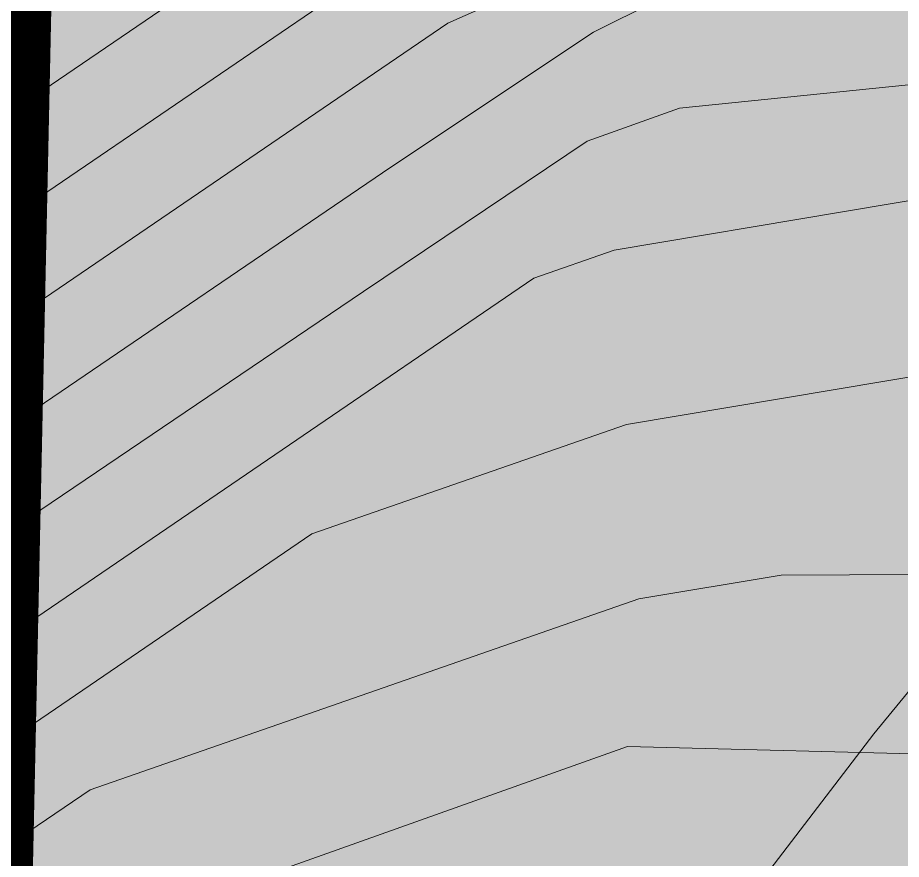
# Model space of a CAD drawing. Header units: inches. Extents: x 218980 to 233865, y 587194 to 599270.
# Drawn here: x 219179.64 to 219199.58, y 587586.82 to 587605.81 of the extents above; entities that cross this region are included whole.
import ezdxf

# ---------------------------------------------------------------- set-up
doc = ezdxf.new("R2010")
doc.units = ezdxf.units.IN
doc.header["$MEASUREMENT"] = 0
for name, pattern in [('01', [0]), ('DASHDOT2', [0.5, 0.25, -0.125, 0, -0.125]), ('State_Boundary_2', [13.5, 5, -1.6, 0.3, -1.6, 5])]:
    doc.linetypes.add(name, pattern=pattern)
for name, color, linetype, lineweight in [('Forest and Steep Slope', 66, '01', 0), ('Major Contour', 250, 'Continuous', 0), ('Minor Contour', 250, 'Continuous', 0), ('Planning Boundary', 222, '01', 0), ('Town Boundary', 220, 'DASHDOT2', 30)]:
    doc.layers.add(name, color=color, linetype=linetype, lineweight=lineweight)
doc.layers.add('Open Space Within Settlement Active', color=7, linetype='01', lineweight=0, true_color=0xb1d336)
doc.layers.add('Open Space Within Settlement Passive', color=7, linetype='01', lineweight=0, true_color=0xcbe279)

msp = doc.modelspace()

# ---------------------------------------------------------------- hatches: boundary and pattern name
at = {"layer": 'Forest and Steep Slope'}
h = msp.add_hatch(color=256, dxfattribs=at)
h.dxf.hatch_style = 1
edge = h.paths.add_edge_path()
edge.add_line((219286.194, 587701.647), (219301.841, 587711.176))
edge.add_line((219301.841, 587711.176), (219319.596, 587720.066))
edge.add_line((219319.596, 587720.066), (219337.234, 587727.117))
edge.add_line((219337.234, 587727.117), (219354.251, 587732.686))
edge.add_line((219354.251, 587732.686), (219371.374, 587738.249))
edge.add_line((219371.374, 587738.249), (219382.136, 587741.746))
edge.add_line((219382.136, 587741.746), (219366.621, 587744.792))
edge.add_line((219366.621, 587744.792), (219353.343, 587745.427))
edge.add_line((219353.343, 587745.427), (219287.358, 587726.896))
edge.add_line((219287.358, 587726.896), (219262.608, 587721.832))
edge.add_line((219262.608, 587721.832), (219250.01, 587716.562))
edge.add_line((219250.01, 587716.562), (219243.164, 587716.343))
edge.add_line((219243.164, 587716.343), (219235.832, 587714.183))
edge.add_line((219235.832, 587714.183), (219229.424, 587705.341))
edge.add_line((219229.424, 587705.341), (219227.48, 587702.311))
edge.add_line((219227.48, 587702.311), (219212.774, 587645.15))
edge.add_line((219212.774, 587645.15), (219183.189, 587628.626))
edge.add_line((219183.189, 587628.626), (219180.099, 587615.206))
edge.add_line((219180.099, 587615.206), (219179.48, 587586.322))
edge.add_line((219179.48, 587586.322), (219133.366, 587559.17))
edge.add_line((219133.366, 587559.17), (219091.397, 587544.284))
edge.add_line((219091.397, 587544.284), (219048.906, 587533.2))
edge.add_line((219048.906, 587533.2), (219016.853, 587502.186))
edge.add_line((219016.853, 587502.186), (219012.006, 587498.151))
edge.add_line((219012.006, 587498.151), (218982.942, 587477.15))
edge.add_line((218982.942, 587477.15), (218980.217, 587473.076))
edge.add_line((218980.217, 587473.076), (218991.285, 587443.136))
edge.add_line((218991.285, 587443.136), (218998.354, 587452.947))
edge.add_line((218998.354, 587452.947), (218991.053, 587458.208))
edge.add_line((218991.053, 587458.208), (219001.424, 587472.602))
edge.add_line((219001.424, 587472.602), (219004.198, 587476.452))
edge.add_arc((219057.745, 587437.868), 66, 131.64433, 144.2249, ccw=False)
edge.add_arc((219057.745, 587437.868), 66, 112.89508, 131.64433, ccw=False)
edge.add_arc((219057.745, 587437.868), 66, 104.75474, 112.89508, ccw=False)
edge.add_line((219040.936, 587501.691), (219047.671, 587503.465))
edge.add_line((219047.671, 587503.465), (219056.92, 587514.406))
edge.add_line((219056.92, 587514.406), (219078.93, 587524.089))
edge.add_line((219078.93, 587524.089), (219099.179, 587528.491))
edge.add_line((219099.179, 587528.491), (219129.772, 587542.137))
edge.add_line((219129.772, 587542.137), (219153.542, 587545.438))
edge.add_line((219153.542, 587545.438), (219180.834, 587544.778))
edge.add_line((219180.834, 587544.778), (219186.946, 587553.841))
edge.add_line((219186.946, 587553.841), (219186.724, 587565.185))
edge.add_line((219186.724, 587565.185), (219190.283, 587578.308))
edge.add_line((219190.283, 587578.308), (219198.958, 587589.652))
edge.add_line((219198.958, 587589.652), (219209.19, 587602.108))
edge.add_line((219209.19, 587602.108), (219218.532, 587613.674))
edge.add_line((219218.532, 587613.674), (219224.316, 587618.345))
edge.add_line((219224.316, 587618.345), (219228.764, 587620.125))
edge.add_line((219228.764, 587620.125), (219230.097, 587620.071))
edge.add_line((219230.097, 587620.071), (219227.078, 587623.359))
edge.add_line((219227.078, 587623.359), (219222.569, 587627.095))
edge.add_line((219222.569, 587627.095), (219220.049, 587633.034))
edge.add_line((219220.049, 587633.034), (219223.503, 587638.851))
edge.add_line((219223.503, 587638.851), (219238.476, 587646.319))
edge.add_line((219238.476, 587646.319), (219230.507, 587655.291))
edge.add_line((219230.507, 587655.291), (219243.792, 587667.033))
edge.add_line((219243.792, 587667.033), (219257.077, 587678.776))
edge.add_line((219257.077, 587678.776), (219270.34, 587690.419))
edge.add_line((219270.34, 587690.419), (219286.194, 587701.647))
at = {"layer": 'Open Space Within Settlement Passive'}
h = msp.add_hatch(color=256, dxfattribs=at)
h.dxf.hatch_style = 1
h.paths.add_polyline_path([(219227.801, 587581.216), (219239.886, 587570.745), (219233.409, 587576.711), (219231.434, 587578.53), (219231.878, 587580.977), (219233.88, 587583.424), (219236.105, 587585.203), (219242.555, 587588.762), (219249.673, 587594.323), (219250.341, 587596.77), (219250.118, 587600.773), (219247.671, 587605.667), (219238.996, 587615.676), (219234.325, 587619.902), (219228.764, 587620.125), (219224.316, 587618.345), (219218.532, 587613.674), (219209.19, 587602.108), (219198.958, 587589.652), (219190.283, 587578.308), (219186.724, 587565.185), (219186.946, 587553.841), (219193.397, 587551.616), (219196.289, 587552.284), (219201.258, 587551.621), (219218.768, 587579.835, -0.462066)])

# ---------------------------------------------------------------- linework, layer by layer
at = {"layer": 'Forest and Steep Slope'}
for points in [[(219227.48, 587702.311), (219212.774, 587645.15), (219183.189, 587628.626), (219180.099, 587615.206), (219179.48, 587586.322)], [(219190.283, 587578.308), (219198.958, 587589.652), (219209.19, 587602.108), (219218.532, 587613.674), (219224.316, 587618.345)]]:
    msp.add_lwpolyline(points, dxfattribs=at)
at = {"layer": 'Major Contour'}
for points, elevation in [([(219179.703, 587596.75), (219179.704, 587596.75), (219188.063, 587602.433), (219192.637, 587605.478), (219194.044, 587606.181), (219211.56, 587607.746), (219224.24, 587615.106)], 2835), ([(219171.455, 587581.597), (219176.188, 587583.487), (219179.935, 587584.166), (219180.745, 587584.705), (219182.284, 587585.415), (219193.398, 587589.372), (219216.215, 587588.782), (219220.149, 587589.076)], 2830)]:
    msp.add_lwpolyline(points, dxfattribs=dict(at, elevation=elevation))
at = {"layer": 'Minor Contour'}
for points in [[(219179.857, 587603.927), (219179.858, 587603.927), (219186.592, 587608.519), (219189.342, 587609.751), (219193.393, 587612.529), (219204.941, 587613.818), (219213.78, 587619.391), (219222.724, 587622.946)], [(219179.806, 587601.535), (219179.806, 587601.535), (219187.969, 587607.101), (219190.128, 587608.068), (219193.31, 587610.25), (219207.147, 587611.794), (219217.74, 587618.472), (219223.672, 587620.83)], [(219179.755, 587599.143), (219179.755, 587599.143), (219189.346, 587605.682), (219190.915, 587606.385), (219193.226, 587607.97), (219209.354, 587609.77), (219221.699, 587617.553)], [(219179.652, 587594.358), (219179.653, 587594.358), (219187.442, 587599.631), (219192.488, 587603.019), (219194.578, 587603.767), (219213.767, 587605.722), (219221.957, 587610.885)], [(219179.601, 587591.966), (219179.601, 587591.966), (219191.287, 587599.933), (219193.101, 587600.564), (219203.492, 587602.305), (219215.973, 587603.698), (219221.302, 587605.172)], [(219179.55, 587589.573), (219179.55, 587589.573), (219186.281, 587594.163), (219193.378, 587596.63), (219209.743, 587599.372), (219218.046, 587599.412), (219232.17, 587597.774)], [(219179.498, 587587.181), (219179.499, 587587.181), (219181.276, 587588.393), (219193.656, 587592.696), (219196.872, 587593.235), (219220.014, 587593.347)]]:
    msp.add_lwpolyline(points, dxfattribs=at)
at = {"layer": 'Open Space Within Settlement Active'}
msp.add_lwpolyline([(219186.946, 587553.841), (219186.724, 587565.185), (219190.283, 587578.308), (219198.958, 587589.652), (219209.19, 587602.108), (219218.532, 587613.674), (219224.316, 587618.345)], dxfattribs=at)
at = {"layer": 'Planning Boundary', "lineweight": 5, "const_width": 1}
msp.add_lwpolyline([(219227.48, 587702.311), (219212.774, 587645.15), (219183.189, 587628.626), (219180.099, 587615.206), (219179.48, 587586.322)], dxfattribs=at)
at = {"layer": 'Town Boundary', "linetype": 'State_Boundary_2'}
msp.add_lwpolyline([(219179.48, 587586.322), (219180.099, 587615.206), (219183.189, 587628.626), (219212.774, 587645.15), (219227.48, 587702.311)], dxfattribs=at)

doc.saveas('drawing.dxf')
